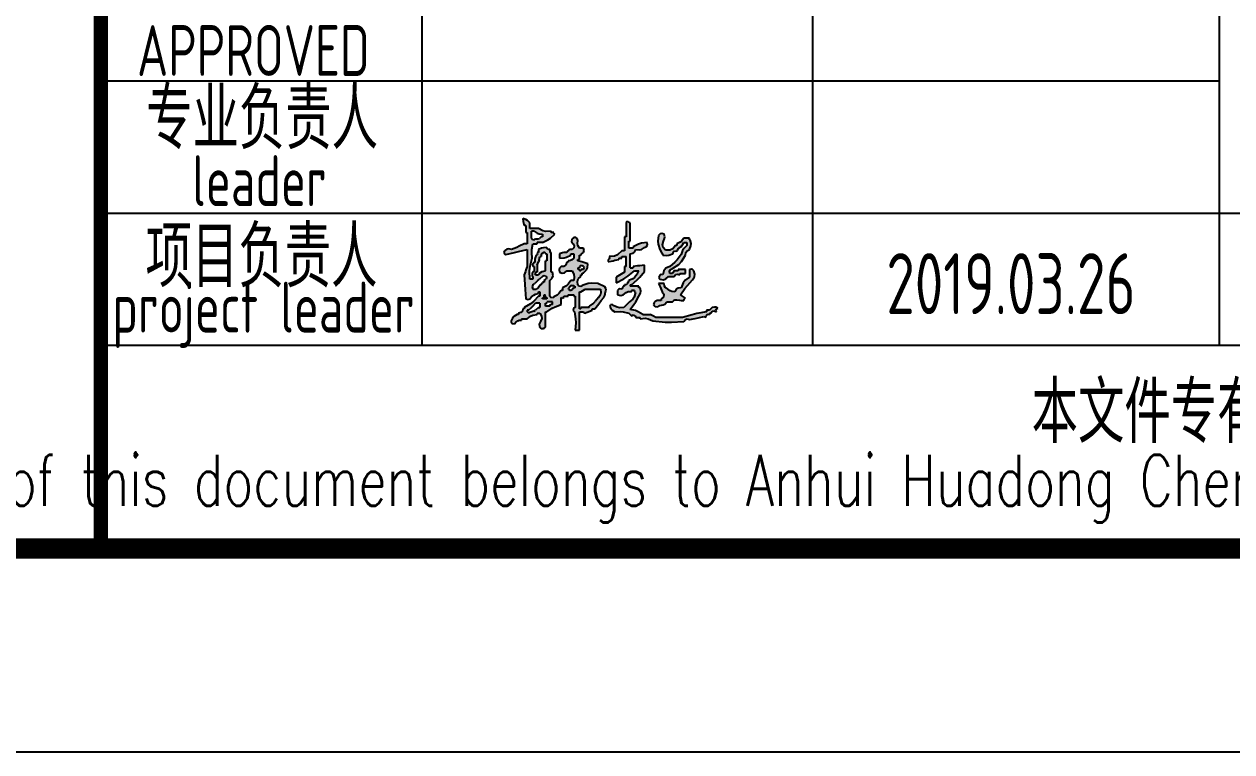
# Model space of a CAD drawing. Extents: x 5136380 to 5447195, y -425726 to -253846.
# Drawn here: x 5403583 to 5406552, y -399162 to -397372 of the extents above; entities that cross this region are included whole.
import ezdxf
from ezdxf.enums import TextEntityAlignment as Align

# ---------------------------------------------------------------- set-up
doc = ezdxf.new("R2010")
doc.units = 0
doc.header["$LTSCALE"] = 1000
doc.header["$MEASUREMENT"] = 0
doc.layers.get('0').update_dxf_attribs({"linetype": 'CONTINUOUS'})
doc.layers.add('PUB_TITLE', color=4, linetype='CONTINUOUS')
doc.styles.add('AHD', font='sceie.shx', dxfattribs={"width": 0.7, "bigfont": 'sceic.shx'})
doc.styles.add('ECEC_TQ', font='txt_l.shx', dxfattribs={"bigfont": 'hztxt_l.shx'})
doc.styles.add('sceie', font='sceie.shx', dxfattribs={"bigfont": 'sceic.shx'})

# ---------------------------------------------------------------- blocks, each defined once
blk = doc.blocks.new('韩超')
h = blk.add_hatch(color=256)
h.dxf.hatch_style = 1
h.paths.add_polyline_path([(0.787849, 0.514197), (0.777955, 0.527898), (0.77346, 0.562754), (0.78123, 0.586063), (0.805739, 0.61125), (0.805739, 0.625142), (0.819631, 0.625142), (0.818004, 0.635027), (0.823773, 0.643681), (0.833523, 0.64598), (0.860867, 0.674873), (0.870953, 0.696725), (0.875199, 0.736279), (0.836353, 0.74757), (0.816903, 0.753127), (0.777955, 0.764063), (0.777955, 0.777955), (0.791847, 0.777955), (0.791847, 0.819631), (0.801775, 0.820971), (0.80763, 0.824875), (0.812685, 0.833523), (0.832189, 0.847055), (0.839321, 0.866071), (0.833523, 0.889091), (0.791847, 0.889091), (0.776856, 0.916298), (0.7735, 0.934755), (0.777955, 0.965498), (0.770329, 0.984025), (0.756314, 0.993368), (0.736279, 0.993282), (0.716867, 0.977277), (0.713907, 0.950644), (0.729333, 0.930768), (0.740061, 0.911103), (0.737625, 0.891618), (0.722387, 0.875199), (0.694603, 0.875199), (0.683489, 0.864086), (0.677932, 0.858529), (0.666819, 0.847415), (0.638572, 0.845181), (0.624291, 0.842325), (0.597358, 0.833523), (0.597358, 0.791847), (0.643081, 0.794876), (0.666726, 0.800787), (0.708495, 0.819631), (0.708495, 0.833523), (0.736279, 0.833523), (0.736279, 0.791847), (0.718733, 0.774249), (0.705317, 0.767541), (0.680711, 0.764063), (0.680711, 0.750171), (0.666819, 0.750171), (0.658732, 0.72359), (0.639033, 0.708815), (0.61125, 0.708495), (0.596777, 0.690733), (0.592946, 0.675409), (0.597358, 0.652926), (0.623512, 0.642026), (0.64687, 0.646697), (0.666819, 0.666819), (0.722387, 0.666819), (0.738834, 0.631134), (0.742077, 0.608437), (0.736279, 0.569574), (0.708495, 0.569574), (0.682162, 0.535076), (0.663824, 0.519794), (0.625142, 0.500114), (0.625142, 0.47233), (0.61125, 0.47233), (0.589715, 0.441777), (0.574435, 0.428025), (0.54179, 0.409816), (0.527664, 0.400538), (0.510468, 0.403404), (0.500114, 0.416762), (0.500114, 0.569574), (0.524623, 0.594762), (0.532393, 0.618071), (0.527898, 0.652926), (0.514006, 0.652926), (0.514006, 0.847415), (0.500114, 0.847415), (0.500114, 0.875199), (0.486416, 0.877514), (0.478388, 0.883536), (0.47233, 0.896037), (0.438162, 0.892345), (0.420863, 0.888021), (0.388977, 0.875199), (0.388977, 0.847415), (0.375085, 0.847415), (0.379444, 0.836821), (0.376971, 0.826928), (0.368139, 0.819631), (0.356965, 0.793593), (0.353947, 0.778504), (0.354247, 0.750171), (0.337644, 0.741703), (0.330222, 0.726858), (0.333409, 0.708495), (0.347301, 0.708495), (0.347301, 0.666819), (0.332737, 0.655189), (0.327028, 0.643772), (0.326463, 0.625142), (0.32344, 0.619715), (0.327253, 0.612088), (0.333409, 0.61125), (0.333409, 0.583466), (0.305625, 0.583466), (0.302565, 0.667178), (0.306887, 0.710398), (0.326463, 0.791847), (0.3234, 0.8474), (0.32482, 0.875797), (0.333409, 0.930768), (0.375085, 0.930768), (0.375085, 0.94466), (0.430654, 0.94466), (0.482374, 0.970498), (0.50707, 0.987931), (0.548736, 1.028012), (0.542559, 1.028676), (0.538615, 1.036564), (0.54179, 1.041904), (0.514006, 1.041904), (0.514006, 1.055796), (0.462884, 1.052445), (0.433869, 1.058893), (0.388977, 1.08358), (0.305625, 1.08358), (0.305625, 1.139148), (0.281985, 1.161307), (0.266841, 1.170393), (0.236165, 1.180825), (0.238399, 1.152578), (0.241255, 1.138297), (0.250057, 1.111364), (0.263949, 1.111364), (0.263949, 1.041904), (0.277841, 1.041904), (0.277841, 0.930768), (0.250057, 0.930768), (0.200194, 0.90821), (0.175186, 0.897095), (0.125028, 0.875199), (0.097454, 0.881715), (0.078516, 0.877928), (0.055568, 0.861307), (0.050109, 0.847376), (0.0559, 0.8329), (0.06946, 0.826577), (0.152955, 0.845407), (0.194635, 0.855133), (0.277841, 0.875199), (0.277841, 0.708495), (0.266727, 0.675154), (0.261171, 0.658483), (0.250057, 0.625142), (0.255939, 0.530696), (0.258718, 0.483462), (0.263949, 0.388977), (0.286969, 0.38318), (0.305985, 0.390311), (0.319517, 0.409816), (0.344599, 0.428141), (0.359268, 0.435475), (0.388977, 0.444546), (0.388977, 0.458438), (0.40287, 0.458438), (0.40287, 0.416762), (0.388977, 0.416762), (0.340729, 0.364454), (0.31168, 0.341215), (0.250057, 0.305625), (0.250057, 0.291733), (0.236165, 0.291733), (0.231424, 0.268639), (0.217583, 0.254798), (0.194489, 0.250057), (0.194489, 0.236165), (0.180597, 0.236165), (0.148793, 0.216524), (0.134276, 0.200394), (0.118082, 0.166705), (0.127514, 0.14947), (0.152825, 0.145854), (0.166705, 0.159759), (0.185336, 0.17447), (0.198563, 0.17943), (0.222273, 0.180597), (0.222273, 0.194489), (0.277841, 0.194489), (0.311245, 0.220472), (0.333233, 0.229896), (0.375085, 0.236165), (0.375085, 0.250057), (0.40287, 0.250057), (0.420685, 0.221738), (0.422698, 0.197582), (0.409816, 0.166705), (0.396068, 0.142401), (0.398473, 0.118345), (0.416762, 0.097244), (0.43433, 0.097627), (0.444154, 0.100901), (0.458438, 0.111136), (0.458438, 0.263949), (0.47233, 0.263949), (0.524193, 0.298154), (0.552768, 0.312442), (0.61125, 0.333409), (0.61125, 0.40287), (0.621931, 0.39652), (0.637706, 0.404407), (0.639034, 0.416762), (0.680711, 0.416762), (0.680711, 0.430654), (0.736279, 0.430654), (0.736279, 0.416762), (0.750171, 0.416762), (0.750171, 0.305625), (0.735269, 0.297653), (0.731714, 0.276323), (0.743225, 0.263949), (0.754517, 0.192544), (0.755945, 0.155413), (0.750171, 0.083352), (0.791847, 0.083352), (0.791847, 0.263949), (0.833523, 0.263949), (0.837499, 0.253205), (0.852744, 0.249394), (0.861307, 0.257003), (0.883535, 0.265338), (0.894648, 0.269506), (0.916876, 0.277841), (0.916876, 0.291733), (0.94466, 0.291733), (0.969894, 0.324902), (0.982398, 0.341574), (1.007174, 0.375085), (1.032146, 0.402761), (1.041693, 0.421855), (1.04885, 0.458438), (1.055218, 0.477023), (1.053221, 0.491001), (1.041904, 0.50706), (0.972444, 0.54179), (0.910919, 0.546316), (0.877697, 0.541786), (0.819631, 0.520952), (0.805828, 0.5112)])
h.paths.add_polyline_path([(0.791847, 0.458438), (0.805739, 0.458438), (0.82241, 0.469551), (0.847415, 0.486222), (1.000228, 0.486222), (1.003038, 0.45197), (0.997988, 0.431769), (0.97939, 0.40287), (0.948039, 0.36501), (0.929334, 0.347744), (0.889091, 0.319517), (0.889091, 0.305625), (0.805739, 0.305625), (0.805739, 0.291733), (0.791847, 0.291733)], flags=16)
h.paths.add_polyline_path([(0.750171, 0.500114), (0.736279, 0.500114), (0.725165, 0.489), (0.719608, 0.483443), (0.708495, 0.47233), (0.694603, 0.47233), (0.694603, 0.486222), (0.688447, 0.48706), (0.684633, 0.494686), (0.687657, 0.500114), (0.701182, 0.516386), (0.715167, 0.52238), (0.736279, 0.520952), (0.736943, 0.514775), (0.744831, 0.510831), (0.750171, 0.514006)], flags=16)
h.paths.add_polyline_path([(0.791847, 0.666819), (0.793521, 0.674497), (0.785633, 0.682384), (0.777955, 0.680711), (0.777955, 0.694603), (0.791847, 0.694603), (0.792194, 0.70849), (0.806202, 0.718996), (0.819631, 0.715441), (0.833192, 0.709118), (0.838982, 0.694641), (0.833523, 0.680711), (0.805739, 0.680711), (0.805739, 0.666819)], flags=16)
h.paths.add_polyline_path([(0.527898, 0.361193), (0.527898, 0.333409), (0.517217, 0.339759), (0.501443, 0.331871), (0.500114, 0.319517), (0.458438, 0.319517), (0.458438, 0.347301), (0.466116, 0.345628), (0.474003, 0.353515), (0.47233, 0.361193)], flags=16)
h.paths.add_polyline_path([(0.47233, 0.40287), (0.47233, 0.388977), (0.430654, 0.388977), (0.42898, 0.396656), (0.436867, 0.404543), (0.444546, 0.40287), (0.444546, 0.430654), (0.458438, 0.430654), (0.452088, 0.419973), (0.459976, 0.404198)], flags=16)
h.paths.add_polyline_path([(0.47233, 0.604304), (0.464836, 0.588169), (0.458643, 0.580427), (0.444546, 0.569574), (0.444546, 0.555682), (0.430654, 0.555682), (0.432327, 0.548004), (0.42444, 0.540117), (0.416762, 0.54179), (0.416762, 0.527898), (0.40287, 0.527898), (0.39467, 0.507807), (0.386422, 0.49791), (0.368139, 0.486222), (0.333409, 0.486222), (0.327612, 0.509242), (0.334743, 0.528258), (0.354247, 0.54179), (0.384775, 0.569612), (0.400056, 0.583504), (0.430654, 0.61125), (0.446814, 0.616197), (0.458647, 0.614224)], flags=16)
h.paths.add_polyline_path([(0.458438, 0.666819), (0.426908, 0.659351), (0.410404, 0.649448), (0.388977, 0.625142), (0.361193, 0.625142), (0.354844, 0.635823), (0.362731, 0.651598), (0.375085, 0.652926), (0.375085, 0.722387), (0.390598, 0.753922), (0.396359, 0.771203), (0.40287, 0.805739), (0.416762, 0.805739), (0.416762, 0.833523), (0.430654, 0.833523), (0.434629, 0.844267), (0.449874, 0.848078), (0.458438, 0.840469), (0.459102, 0.834292), (0.466989, 0.830348), (0.47233, 0.833523), (0.47233, 0.764063), (0.458438, 0.764063)], flags=16)
h.paths.add_polyline_path([(0.40287, 0.347301), (0.40287, 0.305625), (0.388977, 0.305625), (0.360889, 0.27915), (0.342496, 0.268422), (0.305625, 0.257003), (0.294367, 0.254885), (0.286778, 0.256782), (0.277841, 0.263949), (0.277841, 0.277841), (0.291733, 0.277841), (0.319459, 0.305683), (0.333352, 0.319575), (0.361193, 0.347301)], flags=16)
h.paths.add_polyline_path([(0.430654, 1.000228), (0.416762, 1.000228), (0.39813, 0.985517), (0.384903, 0.980557), (0.361193, 0.97939), (0.347067, 0.970112), (0.329871, 0.972978), (0.319517, 0.986336), (0.319517, 1.055796), (0.347301, 1.055796), (0.376072, 1.035613), (0.395527, 1.029128), (0.430654, 1.028012)], flags=16)
h = blk.add_hatch(color=256)
h.dxf.hatch_style = 1
h.paths.add_polyline_path([(1.542018, 0.208381), (1.519791, 0.219494), (1.508677, 0.225051), (1.48645, 0.236165), (1.416989, 0.236165), (1.371255, 0.264232), (1.344642, 0.274582), (1.291961, 0.284787), (1.328443, 0.335457), (1.345237, 0.362046), (1.375313, 0.416762), (1.391241, 0.446575), (1.394603, 0.466747), (1.389205, 0.500114), (1.375313, 0.500114), (1.375313, 0.514006), (1.291961, 0.514006), (1.291961, 0.527898), (1.305853, 0.527898), (1.359796, 0.576664), (1.385101, 0.603375), (1.430881, 0.659873), (1.430881, 0.722387), (1.386427, 0.71683), (1.3642, 0.714052), (1.319745, 0.708495), (1.319745, 0.694603), (1.291961, 0.694603), (1.291961, 0.833523), (1.31926, 0.838693), (1.334923, 0.85044), (1.347529, 0.875199), (1.381781, 0.872389), (1.401982, 0.877439), (1.430881, 0.896037), (1.450883, 0.906123), (1.460131, 0.922307), (1.458666, 0.94466), (1.401114, 0.937345), (1.371819, 0.928557), (1.319745, 0.902983), (1.319745, 0.889091), (1.278069, 0.889091), (1.278069, 0.958552), (1.291961, 0.958552), (1.291961, 1.139148), (1.285806, 1.138304), (1.281086, 1.140664), (1.278069, 1.146094), (1.267308, 1.150023), (1.257931, 1.147679), (1.250285, 1.139148), (1.250285, 1.000228), (1.236393, 1.000228), (1.236393, 0.861307), (1.208609, 0.861307), (1.168183, 0.824416), (1.138053, 0.811024), (1.08358, 0.805739), (1.087939, 0.795145), (1.085465, 0.785252), (1.076634, 0.777955), (1.071121, 0.771113), (1.075065, 0.759282), (1.08358, 0.757117), (1.122533, 0.76519), (1.141984, 0.769358), (1.180825, 0.777955), (1.180825, 0.791847), (1.208609, 0.791847), (1.208609, 0.805739), (1.250285, 0.805739), (1.250285, 0.708495), (1.236393, 0.708495), (1.236393, 0.652926), (1.203973, 0.631977), (1.187234, 0.622213), (1.15304, 0.604304), (1.15304, 0.548736), (1.229739, 0.588318), (1.266619, 0.612432), (1.333637, 0.666819), (1.375313, 0.666819), (1.366995, 0.654381), (1.363975, 0.646831), (1.361421, 0.632088), (1.335054, 0.599814), (1.316435, 0.58585), (1.278069, 0.569574), (1.278069, 0.555682), (1.264177, 0.555682), (1.26415, 0.539965), (1.25211, 0.527924), (1.236393, 0.527898), (1.236393, 0.514006), (1.222501, 0.514006), (1.219217, 0.502022), (1.216226, 0.496039), (1.208609, 0.486222), (1.191149, 0.488205), (1.17971, 0.484393), (1.166932, 0.47233), (1.166932, 0.430654), (1.200708, 0.424307), (1.223469, 0.429997), (1.250285, 0.451492), (1.27048, 0.461183), (1.283894, 0.46286), (1.305853, 0.458438), (1.305853, 0.47233), (1.333637, 0.47233), (1.333637, 0.458438), (1.339793, 0.4576), (1.343606, 0.449973), (1.340583, 0.444546), (1.32937, 0.406076), (1.316213, 0.38634), (1.285015, 0.361193), (1.229447, 0.305625), (1.187056, 0.302553), (1.163204, 0.307323), (1.125256, 0.326463), (1.114566, 0.33576), (1.096818, 0.332211), (1.090526, 0.319517), (1.102438, 0.292491), (1.113943, 0.279343), (1.139148, 0.263949), (1.194983, 0.265062), (1.223561, 0.262204), (1.278069, 0.250057), (1.289183, 0.238943), (1.294739, 0.233386), (1.305853, 0.222273), (1.320568, 0.231877), (1.341519, 0.224893), (1.347529, 0.208381), (1.389205, 0.208381), (1.389205, 0.194489), (1.439628, 0.1998), (1.468259, 0.195028), (1.514234, 0.173651), (1.635959, 0.161998), (1.69773, 0.160594), (1.819859, 0.166705), (1.833779, 0.185933), (1.852296, 0.192877), (1.875427, 0.187543), (1.930995, 0.198656), (1.958779, 0.204213), (2.014348, 0.215327), (2.025534, 0.209917), (2.039748, 0.217024), (2.042132, 0.229219), (2.049428, 0.23805), (2.059322, 0.240524), (2.069916, 0.236165), (2.069916, 0.250057), (2.083808, 0.250057), (2.098401, 0.26772), (2.118188, 0.272666), (2.139376, 0.263949), (2.133917, 0.27788), (2.139708, 0.292356), (2.153268, 0.298679), (2.133073, 0.308371), (2.119659, 0.310047), (2.0977, 0.305625), (2.086586, 0.294512), (2.08103, 0.288955), (2.069916, 0.277841), (2.042132, 0.277841), (2.042132, 0.263949), (1.946785, 0.245868), (1.899372, 0.234712), (1.805967, 0.208381)])
h = blk.add_hatch(color=256)
h.dxf.hatch_style = 1
h.paths.add_polyline_path([(1.611478, 0.625142), (1.597547, 0.630601), (1.583071, 0.624811), (1.576748, 0.61125), (1.572819, 0.60049), (1.575163, 0.591112), (1.583694, 0.583466), (1.61855, 0.578971), (1.641859, 0.586741), (1.667046, 0.61125), (1.680938, 0.61125), (1.722615, 0.61125), (1.737208, 0.628913), (1.756995, 0.63386), (1.778183, 0.625142), (1.778183, 0.639034), (1.833751, 0.639034), (1.833751, 0.655705), (1.833751, 0.66404), (1.833751, 0.680711), (1.805967, 0.680711), (1.792075, 0.680711), (1.764291, 0.680711), (1.764291, 0.666819), (1.722615, 0.666819), (1.717058, 0.655705), (1.714279, 0.650148), (1.708723, 0.639034), (1.69483, 0.639034), (1.680938, 0.639034), (1.678868, 0.661339), (1.688455, 0.678116), (1.708723, 0.687657), (1.768692, 0.728785), (1.795922, 0.757527), (1.833751, 0.819631), (1.839429, 0.846829), (1.850907, 0.862133), (1.875427, 0.875199), (1.888443, 0.91196), (1.890032, 0.934206), (1.882373, 0.972444), (1.876196, 0.973108), (1.872252, 0.980995), (1.875427, 0.986336), (1.861535, 0.986336), (1.819859, 0.986336), (1.796859, 0.959188), (1.781933, 0.947248), (1.750399, 0.930768), (1.750399, 0.916876), (1.736507, 0.916876), (1.71031, 0.882162), (1.682751, 0.868382), (1.639262, 0.868253), (1.61591, 0.897042), (1.610049, 0.922442), (1.618424, 0.958552), (1.629264, 0.984285), (1.6309, 1.000642), (1.62537, 1.028012), (1.602888, 1.032424), (1.587563, 1.028593), (1.569802, 1.01412), (1.562035, 0.958817), (1.56513, 0.927869), (1.583694, 0.875199), (1.595758, 0.853473), (1.601336, 0.842318), (1.611478, 0.819631), (1.650742, 0.818134), (1.671448, 0.821092), (1.708723, 0.833523), (1.714279, 0.844637), (1.717058, 0.850194), (1.722615, 0.861307), (1.740978, 0.85812), (1.755823, 0.865542), (1.764291, 0.882145), (1.764955, 0.888322), (1.772842, 0.892266), (1.778183, 0.889091), (1.778183, 0.902983), (1.792075, 0.902983), (1.803189, 0.919654), (1.808745, 0.927989), (1.819859, 0.94466), (1.847643, 0.94466), (1.847643, 0.916876), (1.817381, 0.887163), (1.804962, 0.866982), (1.792075, 0.826577), (1.753545, 0.774398), (1.730689, 0.750113), (1.680938, 0.708495), (1.641359, 0.690689), (1.621854, 0.667284)])
h = blk.add_hatch(color=256)
h.dxf.hatch_style = 1
h.paths.add_polyline_path([(1.831635, 0.573795), (1.812227, 0.549535), (1.792075, 0.500114), (1.762292, 0.496094), (1.744726, 0.484384), (1.729561, 0.458438), (1.700075, 0.463546), (1.684975, 0.469586), (1.6601, 0.486222), (1.637668, 0.49978), (1.627728, 0.515685), (1.62537, 0.54179), (1.603143, 0.54179), (1.592029, 0.54179), (1.569802, 0.54179), (1.586675, 0.509854), (1.593737, 0.492906), (1.604532, 0.458438), (1.621804, 0.436498), (1.61886, 0.407063), (1.597586, 0.388977), (1.597586, 0.375085), (1.55591, 0.375085), (1.536306, 0.36578), (1.526798, 0.35437), (1.52118, 0.333409), (1.537185, 0.313997), (1.563818, 0.311038), (1.583694, 0.326463), (1.614401, 0.331156), (1.630976, 0.339443), (1.653154, 0.361193), (1.667046, 0.361193), (1.708723, 0.361193), (1.720352, 0.375758), (1.731769, 0.381467), (1.750399, 0.382031), (1.77782, 0.376762), (1.791938, 0.37535), (1.819859, 0.375085), (1.821199, 0.385013), (1.825102, 0.390868), (1.833751, 0.395924), (1.815429, 0.411271), (1.805589, 0.418299), (1.785129, 0.430654), (1.829593, 0.491137), (1.853312, 0.520437), (1.903211, 0.57652), (1.923495, 0.606919), (1.927312, 0.631729), (1.917103, 0.666819), (1.904326, 0.678881), (1.892887, 0.682694), (1.875427, 0.680711), (1.875427, 0.650148), (1.875427, 0.634867), (1.875427, 0.604304)])
for p, q in [((0.266841, 1.170393), (0.236165, 1.180825)), ((0.236165, 1.180825), (0.238399, 1.152578)), ((0.238399, 1.152578), (0.241255, 1.138297)), ((0.241255, 1.138297), (0.250057, 1.111364)), ((0.263949, 1.111364), (0.250057, 1.111364)), ((0.263949, 1.111364), (0.263949, 1.041904)), ((0.281985, 1.161307), (0.266841, 1.170393)), ((0.305625, 1.139148), (0.281985, 1.161307)), ((0.305625, 1.08358), (0.305625, 1.139148)), ((0.388977, 1.08358), (0.305625, 1.08358)), ((0.433869, 1.058893), (0.388977, 1.08358)), ((1.257931, 1.147679), (1.250285, 1.139148)), ((1.250285, 1.139148), (1.250285, 1.000228)), ((1.267308, 1.150023), (1.257931, 1.147679)), ((1.278069, 1.146094), (1.267308, 1.150023)), ((1.281086, 1.140664), (1.278069, 1.146094)), ((1.285806, 1.138304), (1.281086, 1.140664)), ((1.291961, 1.139148), (1.285806, 1.138304)), ((1.291961, 0.958552), (1.291961, 1.139148)), ((0.263949, 1.041904), (0.277841, 1.041904)), ((0.277841, 1.041904), (0.277841, 0.930768)), ((0.319517, 0.986336), (0.319517, 1.055796)), ((0.347301, 1.055796), (0.319517, 1.055796)), ((0.319517, 0.986336), (0.329871, 0.972978)), ((0.329871, 0.972978), (0.347067, 0.970112)), ((0.347067, 0.970112), (0.361193, 0.97939)), ((0.347301, 1.055796), (0.376072, 1.035613)), ((0.361193, 0.97939), (0.384903, 0.980557)), ((0.376072, 1.035613), (0.395527, 1.029128)), ((0.384903, 0.980557), (0.39813, 0.985517)), ((0.395527, 1.029128), (0.430654, 1.028012)), ((0.416762, 1.000228), (0.39813, 0.985517)), ((0.430654, 1.000228), (0.416762, 1.000228)), ((0.430654, 1.028012), (0.430654, 1.000228)), ((0.430654, 0.94466), (0.482374, 0.970498)), ((0.462884, 1.052445), (0.433869, 1.058893)), ((0.514006, 1.055796), (0.462884, 1.052445)), ((0.482374, 0.970498), (0.50707, 0.987931)), ((0.50707, 0.987931), (0.548736, 1.028012)), ((0.514006, 1.041904), (0.514006, 1.055796)), ((0.54179, 1.041904), (0.514006, 1.041904)), ((0.538615, 1.036564), (0.54179, 1.041904)), ((0.542559, 1.028676), (0.538615, 1.036564)), ((0.548736, 1.028012), (0.542559, 1.028676)), ((0.716867, 0.977277), (0.713907, 0.950644)), ((0.713907, 0.950644), (0.729333, 0.930768)), ((0.736279, 0.993282), (0.716867, 0.977277)), ((0.756314, 0.993368), (0.736279, 0.993282)), ((0.770329, 0.984025), (0.756314, 0.993368)), ((0.777955, 0.965498), (0.770329, 0.984025)), ((0.7735, 0.934755), (0.777955, 0.965498)), ((1.236393, 1.000228), (1.236393, 0.861307)), ((1.250285, 1.000228), (1.236393, 1.000228)), ((1.278069, 0.958552), (1.291961, 0.958552)), ((1.278069, 0.889091), (1.278069, 0.958552)), ((1.569802, 1.01412), (1.562035, 0.958817)), ((1.562035, 0.958817), (1.56513, 0.927869)), ((1.587563, 1.028593), (1.569802, 1.01412)), ((1.602888, 1.032424), (1.587563, 1.028593)), ((1.62537, 1.028012), (1.602888, 1.032424)), ((1.610049, 0.922442), (1.618424, 0.958552)), ((1.618424, 0.958552), (1.629264, 0.984285)), ((1.6309, 1.000642), (1.62537, 1.028012)), ((1.629264, 0.984285), (1.6309, 1.000642)), ((1.796859, 0.959188), (1.781933, 0.947248)), ((1.819859, 0.986336), (1.796859, 0.959188)), ((1.861535, 0.986336), (1.819859, 0.986336)), ((1.875427, 0.986336), (1.861535, 0.986336)), ((1.872252, 0.980995), (1.875427, 0.986336)), ((1.876196, 0.973108), (1.872252, 0.980995)), ((1.882373, 0.972444), (1.876196, 0.973108)), ((1.890032, 0.934206), (1.882373, 0.972444)), ((0.055568, 0.861307), (0.050109, 0.847376)), ((0.050109, 0.847376), (0.0559, 0.8329)), ((0.078516, 0.877928), (0.055568, 0.861307)), ((0.0559, 0.8329), (0.06946, 0.826577)), ((0.06946, 0.826577), (0.152955, 0.845407)), ((0.097454, 0.881715), (0.078516, 0.877928)), ((0.125028, 0.875199), (0.097454, 0.881715)), ((0.175186, 0.897095), (0.125028, 0.875199)), ((0.152955, 0.845407), (0.194635, 0.855133)), ((0.200194, 0.90821), (0.175186, 0.897095)), ((0.194635, 0.855133), (0.277841, 0.875199)), ((0.250057, 0.930768), (0.200194, 0.90821)), ((0.277841, 0.930768), (0.250057, 0.930768)), ((0.277841, 0.875199), (0.277841, 0.708495)), ((0.3234, 0.8474), (0.32482, 0.875797)), ((0.326463, 0.791847), (0.3234, 0.8474)), ((0.32482, 0.875797), (0.333409, 0.930768)), ((0.333409, 0.930768), (0.375085, 0.930768)), ((0.375085, 0.930768), (0.375085, 0.94466)), ((0.430654, 0.94466), (0.375085, 0.94466)), ((0.388977, 0.847415), (0.375085, 0.847415)), ((0.375085, 0.847415), (0.379444, 0.836821)), ((0.379444, 0.836821), (0.376971, 0.826928)), ((0.420863, 0.888021), (0.388977, 0.875199)), ((0.388977, 0.875199), (0.388977, 0.847415)), ((0.416762, 0.833523), (0.416762, 0.805739)), ((0.430654, 0.833523), (0.416762, 0.833523)), ((0.438162, 0.892345), (0.420863, 0.888021)), ((0.434629, 0.844267), (0.430654, 0.833523)), ((0.449874, 0.848078), (0.434629, 0.844267)), ((0.47233, 0.896037), (0.438162, 0.892345)), ((0.458438, 0.840469), (0.449874, 0.848078)), ((0.458438, 0.840469), (0.459102, 0.834292)), ((0.466989, 0.830348), (0.459102, 0.834292)), ((0.47233, 0.833523), (0.466989, 0.830348)), ((0.478388, 0.883536), (0.47233, 0.896037)), ((0.47233, 0.833523), (0.47233, 0.764063)), ((0.486416, 0.877514), (0.478388, 0.883536)), ((0.500114, 0.875199), (0.486416, 0.877514)), ((0.500114, 0.875199), (0.500114, 0.847415)), ((0.514006, 0.847415), (0.500114, 0.847415)), ((0.514006, 0.652926), (0.514006, 0.847415)), ((0.624291, 0.842325), (0.597358, 0.833523)), ((0.597358, 0.833523), (0.597358, 0.791847)), ((0.638572, 0.845181), (0.624291, 0.842325)), ((0.666819, 0.847415), (0.638572, 0.845181)), ((0.677932, 0.858529), (0.666819, 0.847415)), ((0.683489, 0.864086), (0.677932, 0.858529)), ((0.694603, 0.875199), (0.683489, 0.864086)), ((0.722387, 0.875199), (0.694603, 0.875199)), ((0.708495, 0.833523), (0.736279, 0.833523)), ((0.708495, 0.819631), (0.708495, 0.833523)), ((0.737625, 0.891618), (0.722387, 0.875199)), ((0.729333, 0.930768), (0.740061, 0.911103)), ((0.736279, 0.833523), (0.736279, 0.791847)), ((0.740061, 0.911103), (0.737625, 0.891618)), ((0.776856, 0.916298), (0.7735, 0.934755)), ((0.791847, 0.889091), (0.776856, 0.916298)), ((0.833523, 0.889091), (0.791847, 0.889091)), ((0.80763, 0.824875), (0.812685, 0.833523)), ((0.812685, 0.833523), (0.832189, 0.847055)), ((0.832189, 0.847055), (0.839321, 0.866071)), ((0.839321, 0.866071), (0.833523, 0.889091)), ((1.208609, 0.861307), (1.168183, 0.824416)), ((1.236393, 0.861307), (1.208609, 0.861307)), ((1.319745, 0.889091), (1.278069, 0.889091)), ((1.291961, 0.833523), (1.31926, 0.838693)), ((1.291961, 0.694603), (1.291961, 0.833523)), ((1.31926, 0.838693), (1.334923, 0.85044)), ((1.371819, 0.928557), (1.319745, 0.902983)), ((1.319745, 0.902983), (1.319745, 0.889091)), ((1.334923, 0.85044), (1.347529, 0.875199)), ((1.347529, 0.875199), (1.381781, 0.872389)), ((1.401114, 0.937345), (1.371819, 0.928557)), ((1.381781, 0.872389), (1.401982, 0.877439)), ((1.458666, 0.94466), (1.401114, 0.937345)), ((1.401982, 0.877439), (1.430881, 0.896037)), ((1.430881, 0.896037), (1.450883, 0.906123)), ((1.450883, 0.906123), (1.460131, 0.922307)), ((1.460131, 0.922307), (1.458666, 0.94466)), ((1.56513, 0.927869), (1.583694, 0.875199)), ((1.583694, 0.875199), (1.595758, 0.853473)), ((1.595758, 0.853473), (1.601336, 0.842318)), ((1.601336, 0.842318), (1.611478, 0.819631)), ((1.61591, 0.897042), (1.610049, 0.922442)), ((1.639262, 0.868253), (1.61591, 0.897042)), ((1.682751, 0.868382), (1.639262, 0.868253)), ((1.671448, 0.821092), (1.708723, 0.833523)), ((1.71031, 0.882162), (1.682751, 0.868382)), ((1.708723, 0.833523), (1.714279, 0.844637)), ((1.736507, 0.916876), (1.71031, 0.882162)), ((1.714279, 0.844637), (1.717058, 0.850194)), ((1.717058, 0.850194), (1.722615, 0.861307)), ((1.722615, 0.861307), (1.740978, 0.85812)), ((1.750399, 0.916876), (1.736507, 0.916876)), ((1.740978, 0.85812), (1.755823, 0.865542)), ((1.781933, 0.947248), (1.750399, 0.930768)), ((1.750399, 0.930768), (1.750399, 0.916876)), ((1.755823, 0.865542), (1.764291, 0.882145)), ((1.764291, 0.882145), (1.764955, 0.888322)), ((1.764955, 0.888322), (1.772842, 0.892266)), ((1.772842, 0.892266), (1.778183, 0.889091)), ((1.778183, 0.902983), (1.792075, 0.902983)), ((1.778183, 0.889091), (1.778183, 0.902983)), ((1.792075, 0.902983), (1.803189, 0.919654)), ((1.804962, 0.866982), (1.792075, 0.826577)), ((1.803189, 0.919654), (1.808745, 0.927989)), ((1.817381, 0.887163), (1.804962, 0.866982)), ((1.808745, 0.927989), (1.819859, 0.94466)), ((1.847643, 0.916876), (1.817381, 0.887163)), ((1.819859, 0.94466), (1.847643, 0.94466)), ((1.833751, 0.819631), (1.839429, 0.846829)), ((1.839429, 0.846829), (1.850907, 0.862133)), ((1.847643, 0.94466), (1.847643, 0.916876)), ((1.850907, 0.862133), (1.875427, 0.875199)), ((1.875427, 0.875199), (1.888443, 0.91196)), ((1.888443, 0.91196), (1.890032, 0.934206)), ((0.306887, 0.710398), (0.326463, 0.791847)), ((0.337644, 0.741703), (0.330222, 0.726858)), ((0.330222, 0.726858), (0.333409, 0.708495)), ((0.354247, 0.750171), (0.337644, 0.741703)), ((0.356965, 0.793593), (0.353947, 0.778504)), ((0.353947, 0.778504), (0.354247, 0.750171)), ((0.368139, 0.819631), (0.356965, 0.793593)), ((0.376971, 0.826928), (0.368139, 0.819631)), ((0.375085, 0.722387), (0.390598, 0.753922)), ((0.375085, 0.722387), (0.375085, 0.652926)), ((0.396359, 0.771203), (0.390598, 0.753922)), ((0.396359, 0.771203), (0.40287, 0.805739)), ((0.40287, 0.805739), (0.416762, 0.805739)), ((0.47233, 0.764063), (0.458438, 0.764063)), ((0.458438, 0.666819), (0.458438, 0.764063)), ((0.597358, 0.791847), (0.643081, 0.794876)), ((0.658732, 0.72359), (0.639033, 0.708815)), ((0.643081, 0.794876), (0.666726, 0.800787)), ((0.666819, 0.750171), (0.658732, 0.72359)), ((0.666726, 0.800787), (0.708495, 0.819631)), ((0.680711, 0.750171), (0.666819, 0.750171)), ((0.705317, 0.767541), (0.680711, 0.764063)), ((0.680711, 0.764063), (0.680711, 0.750171)), ((0.718733, 0.774249), (0.705317, 0.767541)), ((0.736279, 0.791847), (0.718733, 0.774249)), ((0.777955, 0.777955), (0.791847, 0.777955)), ((0.777955, 0.764063), (0.777955, 0.777955)), ((0.816903, 0.753127), (0.777955, 0.764063)), ((0.791847, 0.819631), (0.801775, 0.820971)), ((0.791847, 0.777955), (0.791847, 0.819631)), ((0.806202, 0.718996), (0.792194, 0.70849)), ((0.801775, 0.820971), (0.80763, 0.824875)), ((0.819631, 0.715441), (0.806202, 0.718996)), ((0.836353, 0.74757), (0.816903, 0.753127)), ((0.833192, 0.709118), (0.819631, 0.715441)), ((0.875199, 0.736279), (0.836353, 0.74757)), ((0.870953, 0.696725), (0.875199, 0.736279)), ((1.076634, 0.777955), (1.071121, 0.771113)), ((1.071121, 0.771113), (1.075065, 0.759282)), ((1.075065, 0.759282), (1.08358, 0.757117)), ((1.085465, 0.785252), (1.076634, 0.777955)), ((1.138053, 0.811024), (1.08358, 0.805739)), ((1.08358, 0.805739), (1.087939, 0.795145)), ((1.08358, 0.757117), (1.122533, 0.76519)), ((1.087939, 0.795145), (1.085465, 0.785252)), ((1.122533, 0.76519), (1.141984, 0.769358)), ((1.168183, 0.824416), (1.138053, 0.811024)), ((1.141984, 0.769358), (1.180825, 0.777955)), ((1.180825, 0.791847), (1.208609, 0.791847)), ((1.180825, 0.791847), (1.180825, 0.777955)), ((1.208609, 0.791847), (1.208609, 0.805739)), ((1.208609, 0.805739), (1.250285, 0.805739)), ((1.250285, 0.708495), (1.250285, 0.805739)), ((1.3642, 0.714052), (1.319745, 0.708495)), ((1.386427, 0.71683), (1.3642, 0.714052)), ((1.430881, 0.722387), (1.386427, 0.71683)), ((1.430881, 0.659873), (1.430881, 0.722387)), ((1.611478, 0.819631), (1.650742, 0.818134)), ((1.650742, 0.818134), (1.671448, 0.821092)), ((1.730689, 0.750113), (1.680938, 0.708495)), ((1.708723, 0.687657), (1.768692, 0.728785)), ((1.753545, 0.774398), (1.730689, 0.750113)), ((1.792075, 0.826577), (1.753545, 0.774398)), ((1.768692, 0.728785), (1.795922, 0.757527)), ((1.795922, 0.757527), (1.833751, 0.819631)), ((0.261171, 0.658483), (0.250057, 0.625142)), ((0.250057, 0.625142), (0.255939, 0.530696)), ((0.266727, 0.675154), (0.261171, 0.658483)), ((0.277841, 0.708495), (0.266727, 0.675154)), ((0.302565, 0.667178), (0.306887, 0.710398)), ((0.305625, 0.583466), (0.302565, 0.667178)), ((0.326463, 0.625142), (0.32344, 0.619715)), ((0.32344, 0.619715), (0.327253, 0.612088)), ((0.327028, 0.643772), (0.326463, 0.625142)), ((0.332737, 0.655189), (0.327028, 0.643772)), ((0.327253, 0.612088), (0.333409, 0.61125)), ((0.347301, 0.666819), (0.332737, 0.655189)), ((0.347301, 0.708495), (0.333409, 0.708495)), ((0.333409, 0.61125), (0.333409, 0.583466)), ((0.347301, 0.708495), (0.347301, 0.666819)), ((0.362731, 0.651598), (0.354844, 0.635823)), ((0.361193, 0.625142), (0.354844, 0.635823)), ((0.361193, 0.625142), (0.388977, 0.625142)), ((0.375085, 0.652926), (0.362731, 0.651598)), ((0.410404, 0.649448), (0.388977, 0.625142)), ((0.430654, 0.61125), (0.400056, 0.583504)), ((0.410404, 0.649448), (0.426908, 0.659351)), ((0.426908, 0.659351), (0.458438, 0.666819)), ((0.446814, 0.616197), (0.430654, 0.61125)), ((0.458647, 0.614224), (0.446814, 0.616197)), ((0.458647, 0.614224), (0.47233, 0.604304)), ((0.47233, 0.604304), (0.464836, 0.588169)), ((0.500114, 0.569574), (0.524623, 0.594762)), ((0.527898, 0.652926), (0.514006, 0.652926)), ((0.524623, 0.594762), (0.532393, 0.618071)), ((0.532393, 0.618071), (0.527898, 0.652926)), ((0.596777, 0.690733), (0.592946, 0.675409)), ((0.592946, 0.675409), (0.597358, 0.652926)), ((0.61125, 0.708495), (0.596777, 0.690733)), ((0.597358, 0.652926), (0.623512, 0.642026)), ((0.639033, 0.708815), (0.61125, 0.708495)), ((0.623512, 0.642026), (0.64687, 0.646697)), ((0.64687, 0.646697), (0.666819, 0.666819)), ((0.666819, 0.666819), (0.722387, 0.666819)), ((0.722387, 0.666819), (0.738834, 0.631134)), ((0.742077, 0.608437), (0.736279, 0.569574)), ((0.738834, 0.631134), (0.742077, 0.608437)), ((0.777955, 0.694603), (0.777955, 0.680711)), ((0.777955, 0.694603), (0.791847, 0.694603)), ((0.785633, 0.682384), (0.777955, 0.680711)), ((0.78123, 0.586063), (0.805739, 0.61125)), ((0.785633, 0.682384), (0.793521, 0.674497)), ((0.792194, 0.70849), (0.791847, 0.694603)), ((0.793521, 0.674497), (0.791847, 0.666819)), ((0.805739, 0.666819), (0.791847, 0.666819)), ((0.833523, 0.680711), (0.805739, 0.680711)), ((0.805739, 0.666819), (0.805739, 0.680711)), ((0.805739, 0.61125), (0.805739, 0.625142)), ((0.805739, 0.625142), (0.819631, 0.625142)), ((0.818004, 0.635027), (0.823773, 0.643681)), ((0.819631, 0.625142), (0.818004, 0.635027)), ((0.823773, 0.643681), (0.833523, 0.64598)), ((0.833192, 0.709118), (0.838982, 0.694641)), ((0.833523, 0.680711), (0.838982, 0.694641)), ((0.833523, 0.64598), (0.860867, 0.674873)), ((0.860867, 0.674873), (0.870953, 0.696725)), ((1.187234, 0.622213), (1.15304, 0.604304)), ((1.15304, 0.604304), (1.15304, 0.548736)), ((1.203973, 0.631977), (1.187234, 0.622213)), ((1.236393, 0.652926), (1.203973, 0.631977)), ((1.229739, 0.588318), (1.266619, 0.612432)), ((1.236393, 0.708495), (1.236393, 0.652926)), ((1.250285, 0.708495), (1.236393, 0.708495)), ((1.266619, 0.612432), (1.333637, 0.666819)), ((1.291961, 0.694603), (1.319745, 0.694603)), ((1.335054, 0.599814), (1.316435, 0.58585)), ((1.319745, 0.708495), (1.319745, 0.694603)), ((1.333637, 0.666819), (1.375313, 0.666819)), ((1.361421, 0.632088), (1.335054, 0.599814)), ((1.359796, 0.576664), (1.385101, 0.603375)), ((1.363975, 0.646831), (1.361421, 0.632088)), ((1.366995, 0.654381), (1.363975, 0.646831)), ((1.375313, 0.666819), (1.366995, 0.654381)), ((1.385101, 0.603375), (1.430881, 0.659873)), ((1.576748, 0.61125), (1.572819, 0.60049)), ((1.572819, 0.60049), (1.575163, 0.591112)), ((1.583071, 0.624811), (1.576748, 0.61125)), ((1.597547, 0.630601), (1.583071, 0.624811)), ((1.611478, 0.625142), (1.597547, 0.630601)), ((1.621854, 0.667284), (1.611478, 0.625142)), ((1.641359, 0.690689), (1.621854, 0.667284)), ((1.680938, 0.708495), (1.641359, 0.690689)), ((1.641859, 0.586741), (1.667046, 0.61125)), ((1.667046, 0.61125), (1.680938, 0.61125)), ((1.678868, 0.661339), (1.688455, 0.678116)), ((1.680938, 0.639034), (1.678868, 0.661339)), ((1.69483, 0.639034), (1.680938, 0.639034)), ((1.680938, 0.61125), (1.722615, 0.61125)), ((1.688455, 0.678116), (1.708723, 0.687657)), ((1.708723, 0.639034), (1.69483, 0.639034)), ((1.714279, 0.650148), (1.708723, 0.639034)), ((1.717058, 0.655705), (1.714279, 0.650148)), ((1.722615, 0.666819), (1.717058, 0.655705)), ((1.764291, 0.666819), (1.722615, 0.666819)), ((1.722615, 0.61125), (1.737208, 0.628913)), ((1.737208, 0.628913), (1.756995, 0.63386)), ((1.756995, 0.63386), (1.778183, 0.625142)), ((1.792075, 0.680711), (1.764291, 0.680711)), ((1.764291, 0.680711), (1.764291, 0.666819)), ((1.778183, 0.625142), (1.778183, 0.639034)), ((1.778183, 0.639034), (1.833751, 0.639034)), ((1.805967, 0.680711), (1.792075, 0.680711)), ((1.833751, 0.680711), (1.805967, 0.680711)), ((1.875427, 0.604304), (1.831635, 0.573795)), ((1.833751, 0.66404), (1.833751, 0.680711)), ((1.833751, 0.655705), (1.833751, 0.66404)), ((1.833751, 0.639034), (1.833751, 0.655705)), ((1.892887, 0.682694), (1.875427, 0.680711)), ((1.875427, 0.680711), (1.875427, 0.650148)), ((1.875427, 0.650148), (1.875427, 0.634867)), ((1.875427, 0.634867), (1.875427, 0.604304)), ((1.904326, 0.678881), (1.892887, 0.682694)), ((1.903211, 0.57652), (1.923495, 0.606919)), ((1.917103, 0.666819), (1.904326, 0.678881)), ((1.927312, 0.631729), (1.917103, 0.666819)), ((1.923495, 0.606919), (1.927312, 0.631729)), ((0.255939, 0.530696), (0.258718, 0.483462)), ((0.258718, 0.483462), (0.263949, 0.388977)), ((0.333409, 0.583466), (0.305625, 0.583466)), ((0.334743, 0.528258), (0.327612, 0.509242)), ((0.327612, 0.509242), (0.333409, 0.486222)), ((0.333409, 0.486222), (0.368139, 0.486222)), ((0.334743, 0.528258), (0.354247, 0.54179)), ((0.384775, 0.569612), (0.354247, 0.54179)), ((0.386422, 0.49791), (0.368139, 0.486222)), ((0.384775, 0.569612), (0.400056, 0.583504)), ((0.39467, 0.507807), (0.386422, 0.49791)), ((0.40287, 0.527898), (0.39467, 0.507807)), ((0.40287, 0.527898), (0.416762, 0.527898)), ((0.416762, 0.54179), (0.416762, 0.527898)), ((0.416762, 0.54179), (0.42444, 0.540117)), ((0.432327, 0.548004), (0.42444, 0.540117)), ((0.432327, 0.548004), (0.430654, 0.555682)), ((0.444546, 0.555682), (0.430654, 0.555682)), ((0.444546, 0.569574), (0.458643, 0.580427)), ((0.444546, 0.569574), (0.444546, 0.555682)), ((0.458643, 0.580427), (0.464836, 0.588169)), ((0.500114, 0.416762), (0.500114, 0.569574)), ((0.663824, 0.519794), (0.625142, 0.500114)), ((0.625142, 0.500114), (0.625142, 0.47233)), ((0.682162, 0.535076), (0.663824, 0.519794)), ((0.708495, 0.569574), (0.682162, 0.535076)), ((0.687657, 0.500114), (0.684633, 0.494686)), ((0.688447, 0.48706), (0.684633, 0.494686)), ((0.687657, 0.500114), (0.701182, 0.516386)), ((0.694603, 0.486222), (0.688447, 0.48706)), ((0.694603, 0.47233), (0.694603, 0.486222)), ((0.715167, 0.52238), (0.701182, 0.516386)), ((0.736279, 0.569574), (0.708495, 0.569574)), ((0.719608, 0.483443), (0.708495, 0.47233)), ((0.715167, 0.52238), (0.736279, 0.520952)), ((0.725165, 0.489), (0.719608, 0.483443)), ((0.725165, 0.489), (0.736279, 0.500114)), ((0.736279, 0.520952), (0.736943, 0.514775)), ((0.750171, 0.500114), (0.736279, 0.500114)), ((0.744831, 0.510831), (0.736943, 0.514775)), ((0.744831, 0.510831), (0.750171, 0.514006)), ((0.750171, 0.500114), (0.750171, 0.514006)), ((0.77346, 0.562754), (0.78123, 0.586063)), ((0.777955, 0.527898), (0.77346, 0.562754)), ((0.787849, 0.514197), (0.777955, 0.527898)), ((0.805828, 0.5112), (0.787849, 0.514197)), ((0.819631, 0.520952), (0.805828, 0.5112)), ((0.877697, 0.541786), (0.819631, 0.520952)), ((0.82241, 0.469551), (0.847415, 0.486222)), ((0.847415, 0.486222), (1.000228, 0.486222)), ((0.910919, 0.546316), (0.877697, 0.541786)), ((0.972444, 0.54179), (0.910919, 0.546316)), ((1.041904, 0.50706), (0.972444, 0.54179)), ((1.000228, 0.486222), (1.003038, 0.45197)), ((1.053221, 0.491001), (1.041904, 0.50706)), ((1.04885, 0.458438), (1.055218, 0.477023)), ((1.055218, 0.477023), (1.053221, 0.491001)), ((1.15304, 0.548736), (1.229739, 0.588318)), ((1.17971, 0.484393), (1.166932, 0.47233)), ((1.191149, 0.488205), (1.17971, 0.484393)), ((1.208609, 0.486222), (1.191149, 0.488205)), ((1.216226, 0.496039), (1.208609, 0.486222)), ((1.219217, 0.502022), (1.216226, 0.496039)), ((1.222501, 0.514006), (1.219217, 0.502022)), ((1.236393, 0.514006), (1.222501, 0.514006)), ((1.25211, 0.527924), (1.236393, 0.527898)), ((1.236393, 0.514006), (1.236393, 0.527898)), ((1.26415, 0.539965), (1.25211, 0.527924)), ((1.264177, 0.555682), (1.26415, 0.539965)), ((1.278069, 0.555682), (1.264177, 0.555682)), ((1.316435, 0.58585), (1.278069, 0.569574)), ((1.278069, 0.555682), (1.278069, 0.569574)), ((1.291961, 0.527898), (1.291961, 0.514006)), ((1.291961, 0.527898), (1.305853, 0.527898)), ((1.375313, 0.514006), (1.291961, 0.514006)), ((1.305853, 0.527898), (1.359796, 0.576664)), ((1.375313, 0.500114), (1.375313, 0.514006)), ((1.389205, 0.500114), (1.375313, 0.500114)), ((1.394603, 0.466747), (1.389205, 0.500114)), ((1.592029, 0.54179), (1.569802, 0.54179)), ((1.569802, 0.54179), (1.586675, 0.509854)), ((1.575163, 0.591112), (1.583694, 0.583466)), ((1.583694, 0.583466), (1.61855, 0.578971)), ((1.586675, 0.509854), (1.593737, 0.492906)), ((1.603143, 0.54179), (1.592029, 0.54179)), ((1.593737, 0.492906), (1.604532, 0.458438)), ((1.62537, 0.54179), (1.603143, 0.54179)), ((1.61855, 0.578971), (1.641859, 0.586741)), ((1.627728, 0.515685), (1.62537, 0.54179)), ((1.637668, 0.49978), (1.627728, 0.515685)), ((1.6601, 0.486222), (1.637668, 0.49978)), ((1.684975, 0.469586), (1.6601, 0.486222)), ((1.744726, 0.484384), (1.729561, 0.458438)), ((1.762292, 0.496094), (1.744726, 0.484384)), ((1.792075, 0.500114), (1.762292, 0.496094)), ((1.785129, 0.430654), (1.829593, 0.491137)), ((1.812227, 0.549535), (1.792075, 0.500114)), ((1.831635, 0.573795), (1.812227, 0.549535)), ((1.829593, 0.491137), (1.853312, 0.520437)), ((1.853312, 0.520437), (1.903211, 0.57652)), ((0.263949, 0.388977), (0.286969, 0.38318)), ((0.286969, 0.38318), (0.305985, 0.390311)), ((0.305985, 0.390311), (0.319517, 0.409816)), ((0.340729, 0.364454), (0.31168, 0.341215)), ((0.319517, 0.409816), (0.344599, 0.428141)), ((0.388977, 0.416762), (0.340729, 0.364454)), ((0.344599, 0.428141), (0.359268, 0.435475)), ((0.359268, 0.435475), (0.388977, 0.444546)), ((0.388977, 0.458438), (0.40287, 0.458438)), ((0.388977, 0.444546), (0.388977, 0.458438)), ((0.40287, 0.416762), (0.388977, 0.416762)), ((0.40287, 0.458438), (0.40287, 0.416762)), ((0.42898, 0.396656), (0.436867, 0.404543)), ((0.430654, 0.388977), (0.42898, 0.396656)), ((0.47233, 0.388977), (0.430654, 0.388977)), ((0.436867, 0.404543), (0.444546, 0.40287)), ((0.444546, 0.430654), (0.458438, 0.430654)), ((0.444546, 0.40287), (0.444546, 0.430654)), ((0.452088, 0.419973), (0.458438, 0.430654)), ((0.452088, 0.419973), (0.459976, 0.404198)), ((0.459976, 0.404198), (0.47233, 0.40287)), ((0.47233, 0.40287), (0.47233, 0.388977)), ((0.47233, 0.361193), (0.474003, 0.353515)), ((0.527898, 0.361193), (0.47233, 0.361193)), ((0.510468, 0.403404), (0.500114, 0.416762)), ((0.527664, 0.400538), (0.510468, 0.403404)), ((0.54179, 0.409816), (0.527664, 0.400538)), ((0.527898, 0.333409), (0.527898, 0.361193)), ((0.574435, 0.428025), (0.54179, 0.409816)), ((0.589715, 0.441777), (0.574435, 0.428025)), ((0.61125, 0.47233), (0.589715, 0.441777)), ((0.625142, 0.47233), (0.61125, 0.47233)), ((0.61125, 0.333409), (0.61125, 0.40287)), ((0.61125, 0.40287), (0.621931, 0.39652)), ((0.621931, 0.39652), (0.637706, 0.404407)), ((0.637706, 0.404407), (0.639034, 0.416762)), ((0.639034, 0.416762), (0.680711, 0.416762)), ((0.680711, 0.430654), (0.736279, 0.430654)), ((0.680711, 0.416762), (0.680711, 0.430654)), ((0.708495, 0.47233), (0.694603, 0.47233)), ((0.736279, 0.430654), (0.736279, 0.416762)), ((0.736279, 0.416762), (0.750171, 0.416762)), ((0.750171, 0.416762), (0.750171, 0.305625)), ((0.791847, 0.458438), (0.805739, 0.458438)), ((0.791847, 0.291733), (0.791847, 0.458438)), ((0.805739, 0.458438), (0.82241, 0.469551)), ((0.929334, 0.347744), (0.948039, 0.36501)), ((0.97939, 0.40287), (0.948039, 0.36501)), ((0.97939, 0.40287), (0.997988, 0.431769)), ((0.982398, 0.341574), (1.007174, 0.375085)), ((1.003038, 0.45197), (0.997988, 0.431769)), ((1.007174, 0.375085), (1.032146, 0.402761)), ((1.032146, 0.402761), (1.041693, 0.421855)), ((1.041693, 0.421855), (1.04885, 0.458438)), ((1.166932, 0.47233), (1.166932, 0.430654)), ((1.166932, 0.430654), (1.200708, 0.424307)), ((1.200708, 0.424307), (1.223469, 0.429997)), ((1.223469, 0.429997), (1.250285, 0.451492)), ((1.285015, 0.361193), (1.229447, 0.305625)), ((1.250285, 0.451492), (1.27048, 0.461183)), ((1.27048, 0.461183), (1.283894, 0.46286)), ((1.283894, 0.46286), (1.305853, 0.458438)), ((1.316213, 0.38634), (1.285015, 0.361193)), ((1.333637, 0.47233), (1.305853, 0.47233)), ((1.305853, 0.458438), (1.305853, 0.47233)), ((1.32937, 0.406076), (1.316213, 0.38634)), ((1.328443, 0.335457), (1.345237, 0.362046)), ((1.340583, 0.444546), (1.32937, 0.406076)), ((1.333637, 0.47233), (1.333637, 0.458438)), ((1.333637, 0.458438), (1.339793, 0.4576)), ((1.339793, 0.4576), (1.343606, 0.449973)), ((1.343606, 0.449973), (1.340583, 0.444546)), ((1.345237, 0.362046), (1.375313, 0.416762)), ((1.375313, 0.416762), (1.391241, 0.446575)), ((1.391241, 0.446575), (1.394603, 0.466747)), ((1.536306, 0.36578), (1.526798, 0.35437)), ((1.55591, 0.375085), (1.536306, 0.36578)), ((1.597586, 0.375085), (1.55591, 0.375085)), ((1.61886, 0.407063), (1.597586, 0.388977)), ((1.597586, 0.388977), (1.597586, 0.375085)), ((1.604532, 0.458438), (1.621804, 0.436498)), ((1.621804, 0.436498), (1.61886, 0.407063)), ((1.630976, 0.339443), (1.653154, 0.361193)), ((1.653154, 0.361193), (1.667046, 0.361193)), ((1.667046, 0.361193), (1.708723, 0.361193)), ((1.700075, 0.463546), (1.684975, 0.469586)), ((1.729561, 0.458438), (1.700075, 0.463546)), ((1.708723, 0.361193), (1.720352, 0.375758)), ((1.720352, 0.375758), (1.731769, 0.381467)), ((1.731769, 0.381467), (1.750399, 0.382031)), ((1.750399, 0.382031), (1.77782, 0.376762)), ((1.77782, 0.376762), (1.791938, 0.37535)), ((1.805589, 0.418299), (1.785129, 0.430654)), ((1.791938, 0.37535), (1.819859, 0.375085)), ((1.815429, 0.411271), (1.805589, 0.418299)), ((1.833751, 0.395924), (1.815429, 0.411271)), ((1.819859, 0.375085), (1.821199, 0.385013)), ((1.821199, 0.385013), (1.825102, 0.390868)), ((1.825102, 0.390868), (1.833751, 0.395924)), ((0.217583, 0.254798), (0.194489, 0.250057)), ((0.194489, 0.250057), (0.194489, 0.236165)), ((0.231424, 0.268639), (0.217583, 0.254798)), ((0.236165, 0.291733), (0.231424, 0.268639)), ((0.250057, 0.291733), (0.236165, 0.291733)), ((0.31168, 0.341215), (0.250057, 0.305625)), ((0.250057, 0.305625), (0.250057, 0.291733)), ((0.291733, 0.277841), (0.277841, 0.277841)), ((0.277841, 0.277841), (0.277841, 0.263949)), ((0.277841, 0.263949), (0.286778, 0.256782)), ((0.286778, 0.256782), (0.294367, 0.254885)), ((0.291733, 0.277841), (0.319459, 0.305683)), ((0.294367, 0.254885), (0.305625, 0.257003)), ((0.342496, 0.268422), (0.305625, 0.257003)), ((0.319459, 0.305683), (0.333352, 0.319575)), ((0.333352, 0.319575), (0.361193, 0.347301)), ((0.342496, 0.268422), (0.360889, 0.27915)), ((0.388977, 0.305625), (0.360889, 0.27915)), ((0.40287, 0.347301), (0.361193, 0.347301)), ((0.375085, 0.250057), (0.40287, 0.250057)), ((0.375085, 0.250057), (0.375085, 0.236165)), ((0.388977, 0.305625), (0.40287, 0.305625)), ((0.40287, 0.347301), (0.40287, 0.305625)), ((0.40287, 0.250057), (0.420685, 0.221738)), ((0.466116, 0.345628), (0.458438, 0.347301)), ((0.458438, 0.319517), (0.458438, 0.347301)), ((0.500114, 0.319517), (0.458438, 0.319517)), ((0.458438, 0.263949), (0.47233, 0.263949)), ((0.458438, 0.111136), (0.458438, 0.263949)), ((0.466116, 0.345628), (0.474003, 0.353515)), ((0.47233, 0.263949), (0.524193, 0.298154)), ((0.501443, 0.331871), (0.500114, 0.319517)), ((0.501443, 0.331871), (0.517217, 0.339759)), ((0.517217, 0.339759), (0.527898, 0.333409)), ((0.524193, 0.298154), (0.552768, 0.312442)), ((0.552768, 0.312442), (0.61125, 0.333409)), ((0.735269, 0.297653), (0.731714, 0.276323)), ((0.731714, 0.276323), (0.743225, 0.263949)), ((0.750171, 0.305625), (0.735269, 0.297653)), ((0.743225, 0.263949), (0.754517, 0.192544)), ((0.805739, 0.291733), (0.791847, 0.291733)), ((0.791847, 0.083352), (0.791847, 0.263949)), ((0.791847, 0.263949), (0.833523, 0.263949)), ((0.805739, 0.291733), (0.805739, 0.305625)), ((0.889091, 0.305625), (0.805739, 0.305625)), ((0.833523, 0.263949), (0.837499, 0.253205)), ((0.837499, 0.253205), (0.852744, 0.249394)), ((0.852744, 0.249394), (0.861307, 0.257003)), ((0.861307, 0.257003), (0.883535, 0.265338)), ((0.883535, 0.265338), (0.894648, 0.269506)), ((0.929334, 0.347744), (0.889091, 0.319517)), ((0.889091, 0.305625), (0.889091, 0.319517)), ((0.894648, 0.269506), (0.916876, 0.277841)), ((0.916876, 0.277841), (0.916876, 0.291733)), ((0.916876, 0.291733), (0.94466, 0.291733)), ((0.94466, 0.291733), (0.969894, 0.324902)), ((0.969894, 0.324902), (0.982398, 0.341574)), ((1.096818, 0.332211), (1.090526, 0.319517)), ((1.090526, 0.319517), (1.102438, 0.292491)), ((1.114566, 0.33576), (1.096818, 0.332211)), ((1.102438, 0.292491), (1.113943, 0.279343)), ((1.113943, 0.279343), (1.139148, 0.263949)), ((1.125256, 0.326463), (1.114566, 0.33576)), ((1.163204, 0.307323), (1.125256, 0.326463)), ((1.139148, 0.263949), (1.194983, 0.265062)), ((1.187056, 0.302553), (1.163204, 0.307323)), ((1.229447, 0.305625), (1.187056, 0.302553)), ((1.194983, 0.265062), (1.223561, 0.262204)), ((1.223561, 0.262204), (1.278069, 0.250057)), ((1.278069, 0.250057), (1.289183, 0.238943)), ((1.289183, 0.238943), (1.294739, 0.233386)), ((1.291961, 0.284787), (1.328443, 0.335457)), ((1.344642, 0.274582), (1.291961, 0.284787)), ((1.371255, 0.264232), (1.344642, 0.274582)), ((1.416989, 0.236165), (1.371255, 0.264232)), ((1.526798, 0.35437), (1.52118, 0.333409)), ((1.52118, 0.333409), (1.537185, 0.313997)), ((1.537185, 0.313997), (1.563818, 0.311038)), ((1.563818, 0.311038), (1.583694, 0.326463)), ((1.583694, 0.326463), (1.614401, 0.331156)), ((1.614401, 0.331156), (1.630976, 0.339443)), ((1.946785, 0.245868), (1.899372, 0.234712)), ((2.042132, 0.263949), (1.946785, 0.245868)), ((2.069916, 0.277841), (2.042132, 0.277841)), ((2.042132, 0.277841), (2.042132, 0.263949)), ((2.042132, 0.229219), (2.049428, 0.23805)), ((2.049428, 0.23805), (2.059322, 0.240524)), ((2.059322, 0.240524), (2.069916, 0.236165)), ((2.08103, 0.288955), (2.069916, 0.277841)), ((2.069916, 0.250057), (2.083808, 0.250057)), ((2.069916, 0.250057), (2.069916, 0.236165)), ((2.086586, 0.294512), (2.08103, 0.288955)), ((2.083808, 0.250057), (2.098401, 0.26772)), ((2.0977, 0.305625), (2.086586, 0.294512)), ((2.119659, 0.310047), (2.0977, 0.305625)), ((2.098401, 0.26772), (2.118188, 0.272666)), ((2.118188, 0.272666), (2.139376, 0.263949)), ((2.133073, 0.308371), (2.119659, 0.310047)), ((2.153268, 0.298679), (2.133073, 0.308371)), ((2.133917, 0.27788), (2.139708, 0.292356)), ((2.139376, 0.263949), (2.133917, 0.27788)), ((2.139708, 0.292356), (2.153268, 0.298679)), ((0.134276, 0.200394), (0.118082, 0.166705)), ((0.118082, 0.166705), (0.127514, 0.14947)), ((0.127514, 0.14947), (0.152825, 0.145854)), ((0.148793, 0.216524), (0.134276, 0.200394)), ((0.180597, 0.236165), (0.148793, 0.216524)), ((0.152825, 0.145854), (0.166705, 0.159759)), ((0.166705, 0.159759), (0.185336, 0.17447)), ((0.194489, 0.236165), (0.180597, 0.236165)), ((0.185336, 0.17447), (0.198563, 0.17943)), ((0.198563, 0.17943), (0.222273, 0.180597)), ((0.222273, 0.194489), (0.277841, 0.194489)), ((0.222273, 0.194489), (0.222273, 0.180597)), ((0.277841, 0.194489), (0.311245, 0.220472)), ((0.311245, 0.220472), (0.333233, 0.229896)), ((0.333233, 0.229896), (0.375085, 0.236165)), ((0.409816, 0.166705), (0.396068, 0.142401)), ((0.396068, 0.142401), (0.398473, 0.118345)), ((0.422698, 0.197582), (0.409816, 0.166705)), ((0.420685, 0.221738), (0.422698, 0.197582)), ((0.755945, 0.155413), (0.750171, 0.083352)), ((0.754517, 0.192544), (0.755945, 0.155413)), ((1.294739, 0.233386), (1.305853, 0.222273)), ((1.305853, 0.222273), (1.320568, 0.231877)), ((1.320568, 0.231877), (1.341519, 0.224893)), ((1.341519, 0.224893), (1.347529, 0.208381)), ((1.347529, 0.208381), (1.389205, 0.208381)), ((1.389205, 0.194489), (1.389205, 0.208381)), ((1.389205, 0.194489), (1.439628, 0.1998)), ((1.416989, 0.236165), (1.48645, 0.236165)), ((1.439628, 0.1998), (1.468259, 0.195028)), ((1.468259, 0.195028), (1.514234, 0.173651)), ((1.508677, 0.225051), (1.48645, 0.236165)), ((1.519791, 0.219494), (1.508677, 0.225051)), ((1.514234, 0.173651), (1.635959, 0.161998)), ((1.542018, 0.208381), (1.519791, 0.219494)), ((1.805967, 0.208381), (1.542018, 0.208381)), ((1.635959, 0.161998), (1.69773, 0.160594)), ((1.69773, 0.160594), (1.819859, 0.166705)), ((1.899372, 0.234712), (1.805967, 0.208381)), ((1.819859, 0.166705), (1.833779, 0.185933)), ((1.833779, 0.185933), (1.852296, 0.192877)), ((1.852296, 0.192877), (1.875427, 0.187543)), ((1.875427, 0.187543), (1.930995, 0.198656)), ((1.930995, 0.198656), (1.958779, 0.204213)), ((1.958779, 0.204213), (2.014348, 0.215327)), ((2.014348, 0.215327), (2.025534, 0.209917)), ((2.025534, 0.209917), (2.039748, 0.217024)), ((2.039748, 0.217024), (2.042132, 0.229219)), ((0.398473, 0.118345), (0.416762, 0.097244)), ((0.416762, 0.097244), (0.43433, 0.097627)), ((0.43433, 0.097627), (0.444154, 0.100901)), ((0.444154, 0.100901), (0.458438, 0.111136)), ((0.750171, 0.083352), (0.791847, 0.083352))]:
    blk.add_line(p, q)

msp = doc.modelspace()

# ---------------------------------------------------------------- linework, layer by layer
for p, q in [((5404561.4, -398162.1), (5404561.4, -396537.1)), ((5404561.4, -398162.1), (5404561.4, -396537.1)), ((5404561.4, -398162.1), (5404561.4, -396537.1)), ((5405521.4, -398162.1), (5405521.4, -396537.1)), ((5405521.4, -398162.1), (5405521.4, -396537.1)), ((5406521.4, -398162.1), (5406521.4, -396537.1)), ((5406521.4, -398162.1), (5406521.4, -396537.1)), ((5403771.4, -397512.1), (5406521.4, -397512.1)), ((5403771.4, -397837.1), (5406521.4, -397837.1)), ((5406521.4, -397837.1), (5412771.4, -397837.1)), ((5403771.4, -398162.1), (5412771.4, -398162.1)), ((5403771.4, -398662.1), (5412771.4, -398662.1))]:
    msp.add_line(p, q)
at = {"const_width": 35}
msp.add_lwpolyline([(5403771.4, -395662.1), (5403771.4, -398662.1)], dxfattribs=at)
at = {"layer": 'PUB_TITLE', "color": 4}
msp.add_lwpolyline([(5371221.4, -399162.1), (5413271.4, -399162.1), (5413271.4, -369462.1), (5371221.4, -369462.1)], close=True, dxfattribs=at)
at = {"layer": 'PUB_TITLE', "color": 4, "const_width": 50}
msp.add_lwpolyline([(5372471.4, -398662.1), (5412771.4, -398662.1), (5412771.4, -369962.1), (5372471.4, -369962.1)], close=True, dxfattribs=at)

# ---------------------------------------------------------------- block references
at = {"xscale": 250, "yscale": 250, "zscale": 250}
msp.add_blockref('韩超', (5404749.9, -398145.6), dxfattribs=at)

# ---------------------------------------------------------------- texts
for s, height, style, width, p in [('APPROVED', 125, 'AHD', 0.8, (5404146.4, -397437.1)), ('APPROVED', 125, 'AHD', 0.8, (5404146.4, -397437.1)), ('专业负责人', 150, 'AHD', 0.8, (5404167.9, -397597.1)), ('leader', 125, 'AHD', 0.8, (5404161.4, -397757.1)), ('项目负责人', 150, 'AHD', 0.8, (5404166.4, -397937.1)), ('2019.03.26', 150, 'AHD', 0.8, (5406008.8, -398010.4)), ('project leader', 125, 'AHD', 0.8, (5404171.4, -398087.1)), ('本文件专有权属安徽华东化工医药工程有限责任公司所有,未经许可不得复制或转让给第三方', 150, 'sceie', 0.8, (5408357, -398336.5)), ('The proprietary right of this document belongs to Anhui Huadong Chemical And Medical Engineering  Co.,Ltd.  and any replication or transfer to the 3rd. side is forbidden without its permission. ', 125, 'ECEC_TQ', 0.72, (5408271.4, -398512.1))]:
    msp.add_text(s, height=height, dxfattribs=dict(style=style, width=width)).set_placement(p, align=Align.MIDDLE)

doc.saveas('drawing.dxf')
